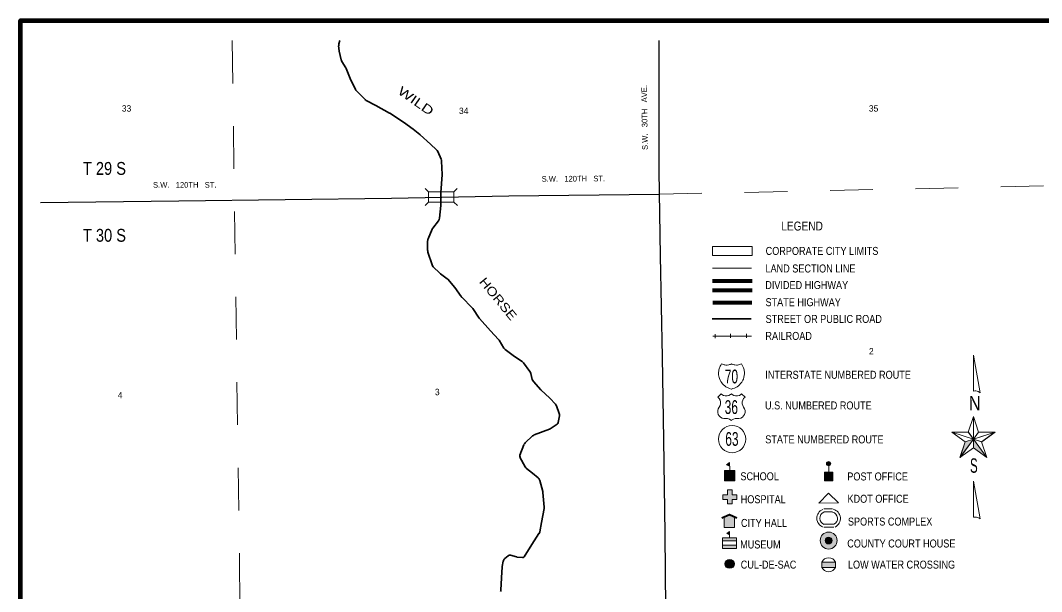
# Model space of a CAD drawing. Extents: x 354.64 to 359.05, y 2573.6 to 2577.54.
# Drawn here: x 354.643 to 357.035, y 2576.2 to 2577.537 of the extents above; entities that cross this region are included whole.
import ezdxf
from ezdxf.enums import TextEntityAlignment as Align

# ---------------------------------------------------------------- set-up
doc = ezdxf.new("R2010")
doc.units = 0
doc.header["$LTSCALE"] = 0.0061
doc.linetypes.add('LONG_DASHED', pattern=[7.5, 6, -1.5])
doc.linetypes.add('MEDIUM_DASHED', pattern=[4.5, 3, -1.5])
for name, color, linetype, lineweight in [('14', 7, 'Continuous', 25), ('15', 7, 'MEDIUM_DASHED', 13), ('21', 7, 'Continuous', 25), ('25', 7, 'Continuous', 35), ('48', 7, 'Continuous', 106), ('50', 7, 'Continuous', 13), ('51', 7, 'Continuous', 13)]:
    doc.layers.add(name, color=color, linetype=linetype, lineweight=lineweight)
for name, color, linetype in [('29', 7, 'Continuous'), ('45', 7, 'Continuous'), ('46', 7, 'Continuous'), ('49', 7, 'Continuous')]:
    doc.layers.add(name, color=color, linetype=linetype)

msp = doc.modelspace()

# ---------------------------------------------------------------- hatches: boundary and pattern name
at = {"layer": '50'}
for points in [[(356.304356, 2576.49375), (356.297348, 2576.496591), (356.304356, 2576.502652)], [(356.536323, 2576.494797, 1), (356.535897, 2576.504598, 1)], [(356.292424, 2576.459848), (356.292424, 2576.483902), (356.316477, 2576.483902), (356.316477, 2576.459848)], [(356.526515, 2576.459848), (356.526515, 2576.480114), (356.546023, 2576.480114), (356.546023, 2576.459848)], [(356.299053, 2576.405303), (356.310038, 2576.405303), (356.310038, 2576.416098), (356.320833, 2576.416098), (356.320833, 2576.427083), (356.310038, 2576.427083), (356.310038, 2576.438068), (356.299053, 2576.438068), (356.299053, 2576.427083), (356.288068, 2576.427083), (356.288068, 2576.416098), (356.299053, 2576.416098)], [(356.303788, 2576.380492), (356.291477, 2576.375), (356.291477, 2576.350189), (356.31553, 2576.350189), (356.31553, 2576.375)], [(356.320265, 2576.326326), (356.320265, 2576.31875), (356.2875, 2576.31875), (356.2875, 2576.326326)], [(356.303977, 2576.333333), (356.303977, 2576.340909), (356.298106, 2576.335795)], [(356.556135, 2576.320305, 1), (356.516453, 2576.319078, 1)], [(356.544118, 2576.321532, 1), (356.52847, 2576.31785, 1)], [(356.320265, 2576.308523), (356.320265, 2576.300947), (356.2875, 2576.300947), (356.2875, 2576.308523)], [(356.314723, 2576.264949, 1), (356.294205, 2576.264949, 1)], [(356.520455, 2576.269318), (356.552273, 2576.269318), (356.552273, 2576.256629), (356.520455, 2576.256629)]]:
    msp.add_hatch(color=256, dxfattribs=at).paths.add_polyline_path(points)
at = {"layer": '51'}
for points in [[(356.844129, 2576.514015), (356.85625, 2576.550947), (356.875568, 2576.557197)], [(356.875568, 2576.557197), (356.875568, 2576.536932), (356.906818, 2576.514015)]]:
    msp.add_hatch(color=256, dxfattribs=at).paths.add_polyline_path(points)

# ---------------------------------------------------------------- linework, layer by layer
at = {"layer": '14'}
for points in [[(356.138826, 2577.490152), (356.138826, 2577.379167), (356.138826, 2577.18428), (356.141667, 2576.986364), (356.146402, 2576.749432), (356.149053, 2576.55625), (356.152652, 2576.335606), (356.154356, 2576.159848), (356.155114, 2576.129735), (356.161742, 2575.857765), (356.16553, 2575.645265), (356.172727, 2575.506061), (356.183144, 2575.30947)], [(354.690341, 2577.111174), (355.014015, 2577.114962), (355.512311, 2577.121402), (355.786932, 2577.126894), (356.139583, 2577.130682)]]:
    msp.add_lwpolyline(points, dxfattribs=at)
at = {"layer": '15'}
for points in [[(355.139015, 2577.490152), (355.156439, 2576.247348), (355.195265, 2573.702273)], [(356.139583, 2577.130682), (357.094129, 2577.151136), (357.477462, 2577.151136)]]:
    msp.add_lwpolyline(points, dxfattribs=at)
at = {"layer": '21'}
for p, q in [((355.599242, 2577.136174), (355.591098, 2577.143939)), ((355.666098, 2577.144318), (355.658333, 2577.136174)), ((355.599242, 2577.112121), (355.591477, 2577.103977)), ((355.666477, 2577.104356), (355.658333, 2577.112121))]:
    msp.add_line(p, q, dxfattribs=at)
at = {"layer": '21', "lineweight": 13}
msp.add_lwpolyline([(355.599242, 2577.112121), (355.658333, 2577.112121), (355.658333, 2577.136174), (355.599242, 2577.136174)], close=True, dxfattribs=at)
at = {"layer": '25'}
for p, q in [((355.389773, 2577.466667), (355.388447, 2577.47822)), ((355.389015, 2577.482955), (355.391477, 2577.490152)), ((355.394318, 2577.445455), (355.389962, 2577.46553)), ((355.405492, 2577.426515), (355.395833, 2577.441667)), ((355.450189, 2577.352273), (355.430114, 2577.372348)), ((355.628598, 2577.212311), (355.620455, 2577.230682)), ((355.630871, 2577.177083), (355.629356, 2577.208333)), ((355.627841, 2577.134659), (355.630871, 2577.175758)), ((355.627652, 2577.105682), (355.627652, 2577.133902)), ((355.624811, 2577.074432), (355.627652, 2577.104545)), ((355.609091, 2577.051136), (355.622538, 2577.068561)), ((355.597917, 2577.026326), (355.607765, 2577.048864)), ((355.59697, 2576.998485), (355.59697, 2577.02178)), ((355.607386, 2576.965341), (355.597538, 2576.994886)), ((355.625568, 2576.945644), (355.610227, 2576.960795)), ((355.642803, 2576.932765), (355.626894, 2576.944318)), ((355.659848, 2576.912879), (355.644886, 2576.930871)), ((355.675758, 2576.89072), (355.660417, 2576.912121)), ((355.701326, 2576.864773), (355.676894, 2576.889205)), ((355.717803, 2576.840341), (355.702841, 2576.863068)), ((355.775379, 2576.770455), (355.764205, 2576.788636)), ((355.836553, 2576.715152), (355.821402, 2576.736174)), ((355.842045, 2576.69678), (355.838447, 2576.711174)), ((355.904924, 2576.617235), (355.898485, 2576.635227)), ((355.90303, 2576.596023), (355.905492, 2576.611742)), ((355.88428, 2576.581439), (355.900568, 2576.592235)), ((355.825379, 2576.548485), (355.842803, 2576.564583)), ((355.846402, 2576.566856), (355.882008, 2576.580114)), ((355.813068, 2576.519886), (355.822348, 2576.544129)), ((355.825568, 2576.492045), (355.813258, 2576.515152)), ((355.866856, 2576.43428), (355.859848, 2576.460417)), ((355.870076, 2576.397727), (355.867045, 2576.432386)), ((355.77178, 2576.25928), (355.774053, 2576.271023)), ((355.777841, 2576.277273), (355.785417, 2576.284091)), ((355.79072, 2576.285227), (355.804735, 2576.281439)), ((355.806629, 2576.281061), (355.819508, 2576.279735))]:
    msp.add_line(p, q, dxfattribs=at)
for points in [[(355.427841, 2577.375568), (355.41572, 2577.401326), (355.406439, 2577.424621)], [(355.507576, 2577.320644), (355.475568, 2577.338258), (355.452841, 2577.350379)], [(355.578788, 2577.270455), (355.562879, 2577.283144), (355.540341, 2577.299432), (355.508333, 2577.320265)], [(355.617614, 2577.234659), (355.603409, 2577.247538), (355.579356, 2577.269886)], [(355.762879, 2576.790341), (355.744129, 2576.810606), (355.71875, 2576.839205)], [(355.818561, 2576.738826), (355.800758, 2576.750758), (355.77822, 2576.767235)], [(355.896212, 2576.639015), (355.883144, 2576.653409), (355.862121, 2576.672917), (355.844697, 2576.691856)], [(355.856061, 2576.466477), (355.842803, 2576.477083), (355.828409, 2576.488447)], [(355.85947, 2576.339962), (355.863826, 2576.362121), (355.870076, 2576.394508)], [(355.823106, 2576.281629), (355.841098, 2576.310417), (355.857765, 2576.335985)], [(355.768561, 2576.203598), (355.770076, 2576.232576), (355.771591, 2576.257765)]]:
    msp.add_lwpolyline(points, dxfattribs=at)
for centre, radius, start, end in [((355.399825, 2577.479408), 0.011364, 161.57915, 186.33503), ((355.401104, 2577.467887), 0.011364, 186.33503, 192.08513), ((355.405409, 2577.447782), 0.011364, 192.08513, 212.44989), ((355.395886, 2577.420401), 0.011364, 21.78521, 32.44989), ((355.438125, 2577.38044), 0.011364, 205.18301, 224.97649), ((355.458169, 2577.36038), 0.011364, 224.97649, 241.908), ((355.502082, 2577.310646), 0.011364, 56.95465, 61.16934), ((355.571644, 2577.261625), 0.011364, 46.95149, 51.31725), ((355.610075, 2577.226208), 0.011364, 23.48177, 47.9894), ((355.618098, 2577.207739), 0.011364, 2.72408, 23.48177), ((355.619583, 2577.176535), 0.011364, 355.60488, 2.72408), ((355.639097, 2577.133851), 0.011364, 175.60489, 180), ((355.61637, 2577.105694), 0.011364, 354.5641, 0), ((355.613496, 2577.075497), 0.011364, 322.45412, 354.5641), ((355.618183, 2577.0443), 0.011364, 142.45413, 156.38789), ((355.60837, 2577.021853), 0.011364, 156.38789, 180), ((355.60837, 2576.998556), 0.011364, 180, 198.42084), ((355.618261, 2576.968859), 0.011364, 198.42084, 224.97649), ((355.633524, 2576.953584), 0.011364, 224.9765, 233.95026), ((355.636076, 2576.923616), 0.011364, 39.78245, 53.95026), ((355.651073, 2576.905604), 0.011364, 35.51544, 39.78245), ((355.684952, 2576.897258), 0.011364, 215.51544, 224.97649), ((355.69329, 2576.856759), 0.011364, 33.66837, 44.97649), ((355.727316, 2576.846673), 0.011364, 213.66837, 221.61019), ((355.754475, 2576.78265), 0.011364, 31.58651, 42.68596), ((355.785031, 2576.776348), 0.011364, 211.58651, 233.72374), ((355.812184, 2576.729424), 0.011364, 36.03641, 56.28823), ((355.827446, 2576.708445), 0.011364, 14.02518, 36.03642), ((355.853109, 2576.699491), 0.011364, 194.02519, 222.68596), ((355.887823, 2576.631341), 0.011364, 19.63893, 41.96384), ((355.894189, 2576.6135), 0.011364, 351.2609, 19.63893), ((355.897388, 2576.59691), 0.005682, 303.71178, 351.2609), ((355.850481, 2576.556201), 0.011364, 110.57151, 132.73283), ((355.877999, 2576.590803), 0.011364, 290.5715, 303.71177), ((355.833022, 2576.540071), 0.011364, 132.73283, 158.76537), ((355.818297, 2576.517864), 0.005682, 158.76537, 207.87782), ((355.835558, 2576.497385), 0.011364, 207.87783, 231.31725), ((355.848924, 2576.457568), 0.011364, 14.732, 51.31726), ((355.855808, 2576.431388), 0.011364, 4.96569, 14.732), ((355.858822, 2576.396695), 0.011364, 349.22434, 4.96569), ((355.84824, 2576.342197), 0.011364, 327.1162, 348.6991), ((355.785253, 2576.268716), 0.011364, 131.20921, 168.69913), ((355.78925, 2576.279769), 0.005682, 74.73294, 131.20921), ((355.807668, 2576.292411), 0.011364, 254.73293, 264.28476), ((355.81981, 2576.283582), 0.003788, 264.28477, 327.74558), ((355.782924, 2576.257065), 0.011364, 168.69912, 176.42659), ((355.75714, 2576.204237), 0.011364, 339.4594, 356.98968)]:
    msp.add_arc(centre, radius, start, end, dxfattribs=at)
at = {"layer": '48'}
msp.add_lwpolyline([(354.642992, 2573.654924), (354.642992, 2577.5375), (358.525568, 2577.5375), (358.525568, 2573.654924)], close=True, dxfattribs=at)
at = {"layer": '50', "linetype": 'MEDIUM_DASHED'}
msp.add_line((356.264205, 2576.957197), (356.355682, 2576.957197), dxfattribs=at)
at = {"layer": '50', "lineweight": 80}
for p, q in [((356.264205, 2576.927652), (356.356818, 2576.927652)), ((356.264205, 2576.906061), (356.356818, 2576.906061)), ((356.265152, 2576.876705), (356.356629, 2576.876705))]:
    msp.add_line(p, q, dxfattribs=at)
at = {"layer": '50', "lineweight": 35}
msp.add_line((356.263068, 2576.838447), (356.354545, 2576.838447), dxfattribs=at)
at = {"layer": '50'}
for p, q in [((356.265152, 2576.798295), (356.355682, 2576.798295)), ((356.270644, 2576.802841), (356.270644, 2576.793561)), ((356.306439, 2576.803409), (356.306439, 2576.794129)), ((356.343939, 2576.803409), (356.343939, 2576.794129)), ((356.304545, 2576.483902), (356.304545, 2576.49375)), ((356.536364, 2576.479545), (356.536364, 2576.495265)), ((356.545455, 2576.393561), (356.525189, 2576.393561)), ((356.545455, 2576.386742), (356.525189, 2576.386742)), ((356.525947, 2576.357955), (356.548485, 2576.357955)), ((356.525947, 2576.350758), (356.548485, 2576.350758)), ((356.303977, 2576.326515), (356.303977, 2576.333333)), ((356.520455, 2576.269318), (356.552273, 2576.269318)), ((356.552273, 2576.256629), (356.520455, 2576.256629))]:
    msp.add_line(p, q, dxfattribs=at)
at = {"layer": '50', "linetype": 'LONG_DASHED'}
msp.add_lwpolyline([(356.264205, 2577.008523), (356.356818, 2577.008523), (356.356818, 2576.986932), (356.264205, 2576.986932)], close=True, dxfattribs=at)
at = {"layer": '50'}
for points in [[(356.285606, 2576.733333), (356.283523, 2576.730492), (356.282197, 2576.727652), (356.281629, 2576.725568), (356.280492, 2576.724053), (356.280114, 2576.721591), (356.279356, 2576.719697), (356.278788, 2576.716667), (356.278409, 2576.713068), (356.278598, 2576.707765), (356.278977, 2576.704356), (356.280114, 2576.701136), (356.280492, 2576.699053), (356.282008, 2576.695455), (356.283333, 2576.692424), (356.285795, 2576.688826), (356.287311, 2576.686932), (356.289015, 2576.684848), (356.29053, 2576.683712), (356.292045, 2576.682386), (356.293939, 2576.681061), (356.295644, 2576.679924), (356.297159, 2576.678788), (356.298674, 2576.67803), (356.300568, 2576.676894), (356.303788, 2576.675758), (356.307576, 2576.674432), (356.308712, 2576.674432), (356.312121, 2576.675379), (356.31572, 2576.676326), (356.318939, 2576.67803), (356.32197, 2576.679735), (356.324811, 2576.681818), (356.327652, 2576.68428), (356.330114, 2576.687121), (356.332765, 2576.690341), (356.334659, 2576.693561), (356.335417, 2576.695076), (356.336742, 2576.697727), (356.337879, 2576.702083), (356.338636, 2576.70625), (356.339015, 2576.710227), (356.338826, 2576.714394), (356.338636, 2576.717424), (356.338068, 2576.719697), (356.336742, 2576.724053), (356.335417, 2576.727273), (356.333333, 2576.730682), (356.331818, 2576.733333), (356.329924, 2576.732576), (356.326705, 2576.731629), (356.325, 2576.731061), (356.323106, 2576.730682), (356.320076, 2576.730492), (356.316667, 2576.731061), (356.314773, 2576.731439), (356.312879, 2576.731629), (356.311553, 2576.732197), (356.309659, 2576.732765), (356.308712, 2576.733333), (356.307576, 2576.732765), (356.306061, 2576.732197), (356.304167, 2576.731629), (356.302462, 2576.731061), (356.298674, 2576.730492), (356.295076, 2576.730492), (356.292992, 2576.731061), (356.291288, 2576.731439), (356.289205, 2576.731818), (356.287311, 2576.732576)], [(356.28428, 2576.663258), (356.276705, 2576.655492), (356.279735, 2576.652083), (356.281818, 2576.648674), (356.283144, 2576.644318), (356.283144, 2576.639962), (356.281818, 2576.635606), (356.279735, 2576.632008), (356.277652, 2576.628409), (356.276515, 2576.624053), (356.276515, 2576.619697), (356.277652, 2576.615152), (356.279735, 2576.611742), (356.282955, 2576.608523), (356.286553, 2576.60625), (356.29072, 2576.605114), (356.299621, 2576.605114), (356.303788, 2576.603977), (356.307386, 2576.601894), (356.308712, 2576.601136), (356.309091, 2576.601894), (356.313068, 2576.603977), (356.317235, 2576.605114), (356.325758, 2576.605114), (356.330492, 2576.60625), (356.334091, 2576.608523), (356.337121, 2576.611742), (356.339394, 2576.615152), (356.34053, 2576.619697), (356.34053, 2576.624053), (356.339394, 2576.628409), (356.337121, 2576.632008), (356.335038, 2576.635606), (356.333712, 2576.639962), (356.333712, 2576.644318), (356.335038, 2576.648674), (356.337121, 2576.652083), (356.34053, 2576.655492), (356.332197, 2576.663258), (356.330871, 2576.661742), (356.327083, 2576.65947), (356.322917, 2576.658333), (356.318371, 2576.658333), (356.314205, 2576.65947), (356.310417, 2576.661742), (356.308712, 2576.663258), (356.306061, 2576.661742), (356.302273, 2576.65947), (356.298295, 2576.658333), (356.29375, 2576.658333), (356.289583, 2576.65947), (356.285985, 2576.661742)], [(356.304356, 2576.49375), (356.297348, 2576.496591), (356.304356, 2576.502652)], [(356.292424, 2576.459848), (356.292424, 2576.483902), (356.316477, 2576.483902), (356.316477, 2576.459848)], [(356.526515, 2576.459848), (356.526515, 2576.480114), (356.546023, 2576.480114), (356.546023, 2576.459848)], [(356.299053, 2576.405303), (356.310038, 2576.405303), (356.310038, 2576.416098), (356.320833, 2576.416098), (356.320833, 2576.427083), (356.310038, 2576.427083), (356.310038, 2576.438068), (356.299053, 2576.438068), (356.299053, 2576.427083), (356.288068, 2576.427083), (356.288068, 2576.416098), (356.299053, 2576.416098)], [(356.513447, 2576.407576), (356.536174, 2576.430492), (356.559091, 2576.407765)], [(356.303788, 2576.380492), (356.291477, 2576.375), (356.291477, 2576.350189), (356.31553, 2576.350189), (356.31553, 2576.375)], [(356.320265, 2576.326326), (356.320265, 2576.31875), (356.2875, 2576.31875), (356.2875, 2576.326326)], [(356.303977, 2576.333333), (356.303977, 2576.340909), (356.298106, 2576.335795)], [(356.320265, 2576.308523), (356.320265, 2576.300947), (356.2875, 2576.300947), (356.2875, 2576.308523)], [(356.520455, 2576.269318), (356.552273, 2576.269318), (356.552273, 2576.256629), (356.520455, 2576.256629)]]:
    msp.add_lwpolyline(points, close=True, dxfattribs=at)
at = {"layer": '50', "lineweight": 40}
msp.add_lwpolyline([(356.285795, 2576.372727), (356.303788, 2576.380682), (356.320833, 2576.372727)], dxfattribs=at)
at = {"layer": '50'}
for points in [[(356.295455, 2576.350379), (356.291477, 2576.350379), (356.291477, 2576.375189)], [(356.31553, 2576.375189), (356.31553, 2576.350379), (356.295265, 2576.350379)], [(356.320265, 2576.316667), (356.320265, 2576.31875), (356.2875, 2576.31875), (356.2875, 2576.308523), (356.320265, 2576.308523), (356.320265, 2576.317045)]]:
    msp.add_lwpolyline(points, dxfattribs=at)
for centre, radius in [((356.309995, 2576.55729), 0.031987), ((356.53611, 2576.499698), 0.004905), ((356.536294, 2576.319691), 0.01985), ((356.536294, 2576.319691), 0.008037)]:
    msp.add_circle(centre, radius, dxfattribs=at)
at = {"layer": '50', "lineweight": 25}
msp.add_circle((356.304464, 2576.264949), 0.010259, dxfattribs=at)
at = {"layer": '50'}
for centre, radius, start, end in [((356.530896, 2576.371923), 0.022283, 111.82978, 251.18127), ((356.541692, 2576.371294), 0.022283, 296.54144, 75.89292), ((356.530896, 2576.372031), 0.015332, 111.82978, 251.18127), ((356.541692, 2576.371402), 0.015332, 296.54144, 75.89292), ((356.536349, 2576.261936), 0.017521, 24.77119, 155.22881), ((356.536349, 2576.264024), 0.017521, 204.77119, 335.22881)]:
    msp.add_arc(centre, radius, start, end, dxfattribs=at)
at = {"layer": '51'}
for p, q in [((356.863447, 2576.573485), (356.875379, 2576.610227)), ((356.875379, 2576.610227), (356.887311, 2576.573485))]:
    msp.add_line(p, q, dxfattribs=at)
for points in [[(356.875379, 2576.669318), (356.875379, 2576.753788), (356.890909, 2576.66553), (356.888636, 2576.667424), (356.886174, 2576.66875), (356.883902, 2576.669697), (356.88125, 2576.669886), (356.878409, 2576.669886)], [(356.875379, 2576.610227), (356.863447, 2576.573485), (356.875379, 2576.557008)], [(356.875568, 2576.610417), (356.875568, 2576.557197), (356.8875, 2576.573674)], [(356.824811, 2576.573485), (356.875379, 2576.557008), (356.856061, 2576.550758)], [(356.863636, 2576.573674), (356.825, 2576.573674), (356.875568, 2576.557197)], [(356.925947, 2576.573485), (356.887311, 2576.573485), (356.875379, 2576.557008)], [(356.875568, 2576.557197), (356.894886, 2576.550947), (356.926136, 2576.573674)], [(356.843939, 2576.513826), (356.875379, 2576.557008), (356.875379, 2576.536742)], [(356.844129, 2576.514015), (356.85625, 2576.550947), (356.875568, 2576.557197)], [(356.875379, 2576.557008), (356.894697, 2576.550758), (356.906629, 2576.513826)], [(356.875568, 2576.557197), (356.875568, 2576.536932), (356.906818, 2576.514015)], [(356.875379, 2576.374053), (356.875379, 2576.458333), (356.890909, 2576.370265), (356.888826, 2576.372159), (356.885985, 2576.373674), (356.882765, 2576.374432), (356.880303, 2576.374811), (356.877273, 2576.374432)]]:
    msp.add_lwpolyline(points, close=True, dxfattribs=at)
for points in [[(356.856061, 2576.550758), (356.824811, 2576.573485), (356.863447, 2576.573485), (356.875379, 2576.610227)], [(356.887311, 2576.573485), (356.925947, 2576.573485), (356.894697, 2576.550758)], [(356.875379, 2576.536742), (356.843939, 2576.513826), (356.856061, 2576.550758)], [(356.894697, 2576.550758), (356.906629, 2576.513826), (356.875379, 2576.536742)]]:
    msp.add_lwpolyline(points, dxfattribs=at)

# ---------------------------------------------------------------- texts
at = {"layer": '29'}
for s, rotation, width, p in [('WILD', 325.032, 1.35, (355.563443, 2577.340424)), ('HORSE', 309.378, 1.2, (355.754034, 2576.879052))]:
    msp.add_text(s, height=0.02083, rotation=rotation, dxfattribs=dict(at, width=width)).set_placement(p, align=Align.CENTER)
at = {"layer": '45'}
for s, p in [('33', (354.891572, 2577.324053)), ('34', (355.681439, 2577.318371)), ('35', (356.641477, 2577.324053)), ('2', (356.636174, 2576.755492)), ('4', (354.876705, 2576.652841)), ('3', (355.619508, 2576.660038))]:
    msp.add_text(s, height=0.01496, dxfattribs=at).set_placement(p, align=Align.CENTER)
at = {"layer": '46', "width": 0.85}
for s, p in [('T 29 S', (354.839867, 2577.175947)), ('T 30 S', (354.839867, 2577.019318))]:
    msp.add_text(s, height=0.03011, dxfattribs=at).set_placement(p, align=Align.CENTER)
at = {"layer": '49'}
for s, rotation, p in [('S.W.   30TH   AVE.', 90.838, (356.111619, 2577.31032)), ('S.W.   120TH   ST.', 0.36, (355.938311, 2577.160297))]:
    msp.add_text(s, height=0.01326, rotation=rotation, dxfattribs=at).set_placement(p, align=Align.CENTER)
msp.add_text('S.W.   120TH   ST.', height=0.01326, dxfattribs=at).set_placement((355.02803, 2577.145833), align=Align.CENTER)
at = {"layer": '50'}
for s, height, width, p in [('LEGEND', 0.02083, 0.85, (356.474148, 2577.045644)), ('CORPORATE CITY LIMITS', 0.01875, 0.85, (356.520739, 2576.988447)), ('LAND SECTION LINE', 0.01875, 0.85, (356.49375, 2576.947348)), ('DIVIDED HIGHWAY', 0.01875, 0.85, (356.484848, 2576.908523)), ('STATE HIGHWAY', 0.01875, 0.85, (356.47661, 2576.868371)), ('STREET OR PUBLIC ROAD', 0.01875, 0.85, (356.524811, 2576.829167)), ('RAILROAD', 0.01875, 0.85, (356.442614, 2576.789394)), ('70', 0.0322, 0.65, (356.308523, 2576.687689)), ('INTERSTATE NUMBERED ROUTE', 0.01875, 0.85, (356.558428, 2576.698485)), ('36', 0.0322, 0.65, (356.308333, 2576.616098)), ('U.S. NUMBERED ROUTE', 0.01875, 0.85, (356.512121, 2576.626705)), ('63', 0.0322, 0.65, (356.309659, 2576.541477)), ('STATE NUMBERED ROUTE', 0.01875, 0.85, (356.526326, 2576.547159)), ('SCHOOL', 0.01875, 0.85, (356.374621, 2576.460795)), ('POST OFFICE', 0.01875, 0.85, (356.651042, 2576.460417)), ('HOSPITAL', 0.01875, 0.85, (356.383049, 2576.407008)), ('KDOT OFFICE', 0.01875, 0.85, (356.652083, 2576.408144)), ('CITY HALL', 0.01875, 0.85, (356.384848, 2576.351515)), ('SPORTS COMPLEX', 0.01875, 0.85, (356.680303, 2576.354735)), ('MUSEUM', 0.01875, 0.85, (356.376326, 2576.301136)), ('COUNTY COURT HOUSE', 0.01875, 0.85, (356.706534, 2576.303409)), ('CUL-DE-SAC', 0.01875, 0.85, (356.395455, 2576.253977)), ('LOW WATER CROSSING', 0.01875, 0.85, (356.707008, 2576.253977))]:
    msp.add_text(s, height=height, dxfattribs=dict(at, width=width)).set_placement(p, align=Align.CENTER)
at = {"layer": '51'}
for s, width, p in [('N', 0.85, (356.878504, 2576.624621)), ('S', 0.6, (356.87642, 2576.478409))]:
    msp.add_text(s, height=0.03375, dxfattribs=dict(at, width=width)).set_placement(p, align=Align.CENTER)

doc.saveas('drawing.dxf')
